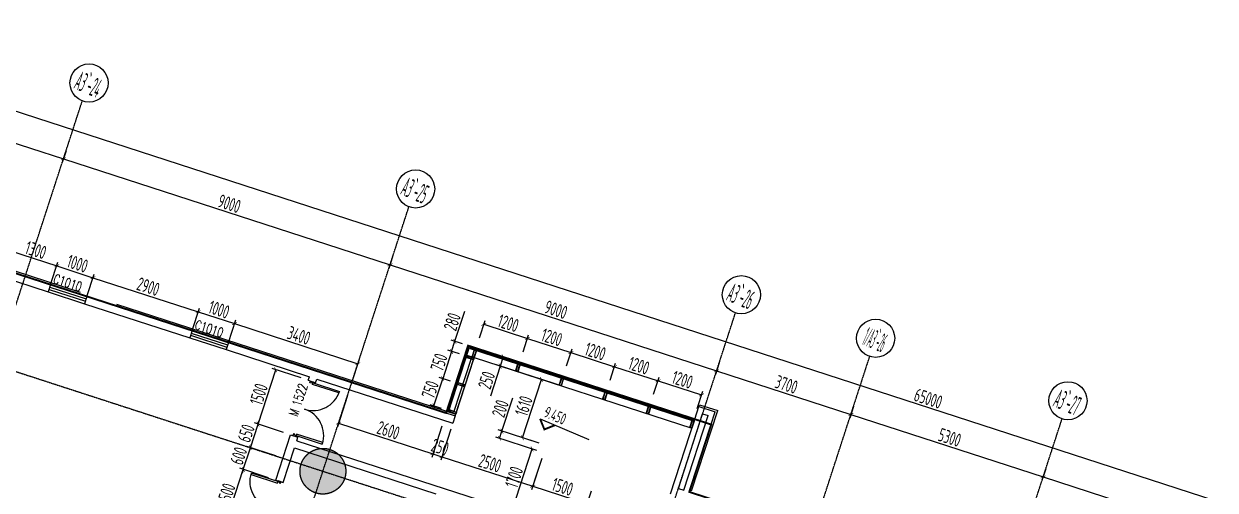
# Model space of a CAD drawing. Extents: x 11778731 to 12007717, y -6694179 to -6363962.
# Drawn here: x 11926542 to 11957767, y -6380752 to -6368517 of the extents above; entities that cross this region are included whole.
import ezdxf
from ezdxf.enums import TextEntityAlignment as Align
from ezdxf.xclip import XClip

# ---------------------------------------------------------------- set-up
doc = ezdxf.new("R2010")
doc.units = 0
doc.header["$LTSCALE"] = 10
doc.header["$MEASUREMENT"] = 0
doc.header["$XCLIPFRAME"] = 0
doc.linetypes.add('A3-RG-axis-100$0$CENTER', pattern=[2, 1.25, -0.25, 0.25, -0.25])
doc.linetypes.add('A3-RI-3F$0$DASH', pattern=[0.35, 0.25, -0.1])
for name, color, linetype in [('A3-RB-3F-100$0$A-DIMS-100', 1, 'Continuous'), ('A3-RG-axis-100$0$A-DIMS-100', 1, 'Continuous'), ('A3-RG-axis-100$0$A-GRID', 1, 'A3-RG-axis-100$0$CENTER'), ('A3-RG-axis-100$0$A-SYMB', 4, 'Continuous'), ('A3-RI-3F$0$A-DETAILS', 11, 'Continuous'), ('A3-RI-3F$0$A-DOOR', 32, 'Continuous'), ('A3-RI-3F$0$A-FLOR', 2, 'Continuous'), ('A3-RI-3F$0$A-GLAZ', 140, 'Continuous'), ('A3-RI-3F$0$A-WALL', 7, 'Continuous'), ('A3-RI-3F$0$A-WALL-FINI', 95, 'Continuous'), ('A3-RS-1F$0$A-HATH-GRAY', 8, 'Continuous'), ('A3-RS-1F$0$A-WALL', 7, 'Continuous'), ('A3-SYMB-3F-100$0$A-SYMB', 4, 'Continuous'), ('A3-SYMB-3F-100$0$A-SYMB-DOOR', 3, 'Continuous'), ('A3-SYMB-3F-100$0$A-SYMB-DOOR1', 3, 'Continuous'), ('A3-SYMB-3F-100$0$A-SYMB-DOOR2', 3, 'Continuous'), ('A3-SYMB-3F-100$0$A-SYMB-DOOR3', 3, 'Continuous')]:
    doc.layers.add(name, color=color, linetype=linetype)
doc.styles.add('A3-RB-3F-100$0$XD2008', font='xd-hzs.shx', dxfattribs={"width": 0.7, "bigfont": 'xd-hztxt.shx'})
doc.styles.add('A3-RG-axis-100$0$ECADI', font='hzs.shx', dxfattribs={"width": 0.7, "bigfont": 'hztxt.shx'})
doc.styles.add('A3-RG-axis-100$0$XD2008', font='xd-hzs.shx', dxfattribs={"width": 0.7, "bigfont": 'xd-hztxt.shx'})
doc.styles.add('A3-SYMB-3F-100$0$ECADI-TXT', font='simplex.shx', dxfattribs={"bigfont": 'hztxt.shx'})
doc.styles.add('A3-SYMB-3F-100$0$XD2008', font='hzs.shx', dxfattribs={"width": 0.7, "bigfont": 'hztxt.shx'})
doc.dimstyles.new('A3-RB-3F-100$0$XD100$0', dxfattribs={"dimscale": 100, "dimtxt": 3.5, "dimasz": 1, "dimexe": 1, "dimexo": 2, "dimgap": 0.5, "dimtad": 1, "dimdec": 0, "dimdsep": 46, "dimtxsty": 'A3-RB-3F-100$0$XD2008', "dimblk1": 'A3-RB-3F-100$0$_ARCHTICK', "dimblk2": 'A3-RB-3F-100$0$_ARCHTICK', "dimsah": 1, "dimcen": 2.5, "dimclrt": 4, "dimaunit": 1, "dimadec": 0, "dimazin": 0, "dimtfac": 1, "dimtdec": 0, "dimtix": 1, "dimtmove": 0, "dimatfit": 3, "dimfxl": 0, "dimtolj": 1, "dimtzin": 0, "dimarcsym": 0})
doc.dimstyles.new('A3-RG-axis-100$0$XD100$0', dxfattribs={"dimscale": 100, "dimtxt": 3.5, "dimasz": 1, "dimexe": 1, "dimexo": 2, "dimgap": 0.5, "dimtad": 1, "dimdec": 0, "dimdsep": 46, "dimtxsty": 'A3-RG-axis-100$0$XD2008', "dimblk1": 'A3-RG-axis-100$0$_ARCHTICK', "dimblk2": 'A3-RG-axis-100$0$_ARCHTICK', "dimsah": 1, "dimcen": 2.5, "dimclrt": 4, "dimaunit": 1, "dimadec": 0, "dimazin": 0, "dimtfac": 1, "dimtdec": 0, "dimtix": 1, "dimtmove": 0, "dimatfit": 3, "dimfxl": 0, "dimtolj": 1, "dimtzin": 0, "dimarcsym": 0})

# ---------------------------------------------------------------- blocks, each defined once
blk = doc.blocks.new('A3-RI-3F$0$J-双扇门-1500')
for points in [[(25, 80), (25, 805), (65, 805), (65, 80)], [(1475, 80), (1475, 805), (1435, 805), (1435, 80)], [(0, 80), (25, 80), (25, 40), (45, 40), (45, 0), (0, 0)], [(1500, 80), (1475, 80), (1475, 40), (1455, 40), (1455, 0), (1500, 0)]]:
    blk.add_lwpolyline(points, close=True)
for centre, start, end in [((25, 80), 0, 90), ((1475, 80), 90, 180)]:
    blk.add_arc(centre, 725, start, end)
blk = doc.blocks.new('A3-RI-3F')
at = {"layer": 'A3-RI-3F$0$A-DETAILS'}
for points in [[(11938137, -6377269), (11938156, -6377212), (11938346, -6377274), (11938328, -6377331)], [(11938150, -6377263), (11938162, -6377225), (11938334, -6377281), (11938321, -6377319)], [(11938351, -6377065), (11938408, -6377084), (11938346, -6377274), (11938289, -6377256)], [(11938357, -6377078), (11938395, -6377090), (11938340, -6377261), (11938302, -6377249)], [(11939492, -6377436), (11939549, -6377455), (11939488, -6377645), (11939430, -6377626)], [(11939499, -6377449), (11939537, -6377461), (11939481, -6377632), (11939443, -6377620)], [(11937906, -6377983), (11937924, -6377926), (11938114, -6377987), (11938096, -6378044)], [(11937918, -6377976), (11937931, -6377938), (11938102, -6377994), (11938090, -6378032)], [(11940634, -6377807), (11940691, -6377826), (11940629, -6378016), (11940572, -6377997)], [(11940640, -6377820), (11940678, -6377832), (11940622, -6378003), (11940584, -6377991)], [(11941775, -6378178), (11941832, -6378196), (11941770, -6378387), (11941713, -6378368)], [(11941781, -6378190), (11941819, -6378203), (11941764, -6378374), (11941726, -6378362)], [(11942916, -6378549), (11942973, -6378567), (11942911, -6378757), (11942854, -6378739)], [(11942922, -6378561), (11942961, -6378574), (11942905, -6378745), (11942867, -6378732)], [(11937674, -6378696), (11937692, -6378639), (11937883, -6378701), (11937864, -6378758)], [(11937687, -6378690), (11937699, -6378651), (11937870, -6378707), (11937858, -6378745)], [(11944057, -6378919), (11944114, -6378938), (11944053, -6379128), (11943996, -6379110)], [(11944064, -6378932), (11944102, -6378944), (11944046, -6379116), (11944008, -6379103)]]:
    blk.add_lwpolyline(points, close=True, dxfattribs=at)
at = {"layer": 'A3-RI-3F$0$A-FLOR', "linetype": 'A3-RI-3F$0$DASH', "const_width": 50}
blk.add_lwpolyline([(11922838, -6425914), (11977075, -6448936), (11985124, -6429973), (11974262, -6425363), (11988322, -6392239), (11978237, -6391711), (11978174, -6391908), (11943983, -6380798), (11944558, -6379029), (11938186, -6376959), (11937611, -6378728), (11907835, -6369053)], dxfattribs=at)
at = {"layer": 'A3-RI-3F$0$A-GLAZ'}
for p, q in [((11927223, -6375426), (11928174, -6375735)), ((11927244, -6375360), (11928195, -6375669)), ((11927183, -6375550), (11928134, -6375859)), ((11927204, -6375483), (11928155, -6375792)), ((11930913, -6376689), (11931864, -6376998)), ((11930932, -6376631), (11931883, -6376941)), ((11930954, -6376565), (11931905, -6376874)), ((11930892, -6376755), (11931843, -6377064)), ((11937820, -6378680), (11938265, -6377311)), ((11937883, -6378701), (11938328, -6377331))]:
    blk.add_line(p, q, dxfattribs=at)
for points in [[(11937650, -6378688), (11938202, -6376991), (11944122, -6378914)], [(11937674, -6378696), (11938218, -6377022), (11944114, -6378938)]]:
    blk.add_lwpolyline(points, dxfattribs=at)
at = {"layer": 'A3-RI-3F$0$A-WALL'}
for p, q in [((11926008, -6374958), (11927244, -6375360)), ((11925946, -6375148), (11927183, -6375550)), ((11927244, -6375360), (11927183, -6375550)), ((11927244, -6375360), (11927183, -6375550)), ((11927244, -6375360), (11927183, -6375550)), ((11928195, -6375669), (11928134, -6375859)), ((11928195, -6375669), (11930954, -6376565)), ((11928134, -6375859), (11930892, -6376755)), ((11930954, -6376565), (11930892, -6376755)), ((11930954, -6376565), (11930892, -6376755)), ((11930954, -6376565), (11930892, -6376755)), ((11930954, -6376565), (11930892, -6376755)), ((11931905, -6376874), (11931843, -6377064)), ((11931905, -6376874), (11937849, -6378805)), ((11931843, -6377064), (11934030, -6377775)), ((11933999, -6377870), (11934030, -6377775)), ((11933999, -6377870), (11934190, -6377932)), ((11934190, -6377932), (11934220, -6377837)), ((11934220, -6377837), (11937787, -6378995)), ((11944130, -6378890), (11944238, -6378558)), ((11944238, -6378558), (11944666, -6378697)), ((11937849, -6378805), (11937787, -6378995)), ((11943698, -6380706), (11944334, -6378747)), ((11943840, -6380752), (11944477, -6378793)), ((11943983, -6380798), (11944666, -6378697)), ((11944334, -6378747), (11944477, -6378793)), ((11943493, -6380850), (11944130, -6378890)), ((11933150, -6380485), (11933536, -6379297)), ((11933536, -6379297), (11933726, -6379358)), ((11933695, -6379453), (11933726, -6379358)), ((11933695, -6379453), (11939639, -6381385)), ((11933340, -6380547), (11933633, -6379644)), ((11933633, -6379644), (11937342, -6380849)), ((11933150, -6380485), (11933340, -6380547)), ((11943698, -6380706), (11943840, -6380752))]:
    blk.add_line(p, q, dxfattribs=at)
at = {"layer": 'A3-RI-3F$0$A-WALL-FINI'}
for p, q in [((11907807, -6368992), (11928021, -6375559)), ((11927244, -6375360), (11927260, -6375312)), ((11928195, -6375669), (11928211, -6375621)), ((11928972, -6375868), (11937864, -6378758)), ((11930954, -6376565), (11930969, -6376517)), ((11931905, -6376874), (11931920, -6376826)), ((11944238, -6378558), (11944253, -6378510)), ((11944253, -6378510), (11944729, -6378665)), ((11944046, -6380766), (11944729, -6378665))]:
    blk.add_line(p, q, dxfattribs=at)
for points in [[(11937626, -6378680), (11938186, -6376959), (11944130, -6378890)], [(11937849, -6378805), (11938346, -6377274), (11944053, -6379128)]]:
    blk.add_lwpolyline(points, dxfattribs=at)
at = {"layer": 'A3-RI-3F$0$A-DOOR', "rotation": 252.0024513660758}
blk.add_blockref('A3-RI-3F$0$J-双扇门-1500', (11934056, -6377889), dxfattribs=at)
at = {"layer": 'A3-RI-3F$0$A-DOOR', "xscale": -1, "rotation": 71.99754863190459}
blk.add_blockref('A3-RI-3F$0$J-双扇门-1500', (11933283, -6380529), dxfattribs=at)
blk = doc.blocks.new('A3-RG-axis-100$0$_ARCHTICK')
at = {"color": 0, "linetype": 'ByBlock', "const_width": 0.15}
blk.add_lwpolyline([(-0.5, -0.5), (0.5, 0.5)], dxfattribs=at)
blk = doc.blocks.new('*D267')
at = {"layer": 'A3-RG-axis-100$0$A-DIMS-100', "color": 0, "lineweight": -2}
for p, q in [((11919090, -6369068), (11918990, -6369373)), ((11919021, -6369278), (11927581, -6372059)), ((11927649, -6371849), (11927550, -6372154))]:
    blk.add_line(p, q, dxfattribs=at)
at = {"layer": 'A3-RG-axis-100$0$A-DIMS-100', "color": 0, "lineweight": -2, "xscale": 100, "yscale": 100, "zscale": 100}
for p, rotation in [((11919021, -6369278), 162.0000000004873), ((11927581, -6372059), 342.0000000004872)]:
    blk.add_blockref('A3-RG-axis-100$0$_ARCHTICK', p, dxfattribs=dict(at, rotation=rotation))
at = {"layer": 'A3-RG-axis-100$0$A-DIMS-100', "color": 4, "insert": (11923371, -6370455), "char_height": 350, "attachment_point": 5, "rotation": 342, "style": 'A3-RG-axis-100$0$XD2008'}
blk.add_mtext('\\A1;9000', dxfattribs=at)
blk = doc.blocks.new('*D268')
at = {"layer": 'A3-RG-axis-100$0$A-DIMS-100', "color": 0, "lineweight": -2}
for p, q in [((11927649, -6371849), (11927550, -6372154)), ((11927581, -6372059), (11936140, -6374840)), ((11936209, -6374630), (11936109, -6374935))]:
    blk.add_line(p, q, dxfattribs=at)
at = {"layer": 'A3-RG-axis-100$0$A-DIMS-100', "color": 0, "lineweight": -2, "xscale": 100, "yscale": 100, "zscale": 100}
for p, rotation in [((11927581, -6372059), 162.0000000004873), ((11936140, -6374840), 342.0000000004872)]:
    blk.add_blockref('A3-RG-axis-100$0$_ARCHTICK', p, dxfattribs=dict(at, rotation=rotation))
at = {"layer": 'A3-RG-axis-100$0$A-DIMS-100', "color": 4, "insert": (11931930, -6373236), "char_height": 350, "attachment_point": 5, "rotation": 342, "style": 'A3-RG-axis-100$0$XD2008'}
blk.add_mtext('\\A1;9000', dxfattribs=at)
blk = doc.blocks.new('*D269')
at = {"layer": 'A3-RG-axis-100$0$A-DIMS-100', "color": 0, "lineweight": -2}
for p, q in [((11936209, -6374630), (11936109, -6374935)), ((11936140, -6374840), (11944700, -6377622)), ((11944768, -6377411), (11944669, -6377717))]:
    blk.add_line(p, q, dxfattribs=at)
at = {"layer": 'A3-RG-axis-100$0$A-DIMS-100', "color": 0, "lineweight": -2, "xscale": 100, "yscale": 100, "zscale": 100}
for p, rotation in [((11936140, -6374840), 162.0000000004873), ((11944700, -6377622), 342.0000000004872)]:
    blk.add_blockref('A3-RG-axis-100$0$_ARCHTICK', p, dxfattribs=dict(at, rotation=rotation))
at = {"layer": 'A3-RG-axis-100$0$A-DIMS-100', "color": 4, "insert": (11940490, -6376017), "char_height": 350, "attachment_point": 5, "rotation": 342, "style": 'A3-RG-axis-100$0$XD2008'}
blk.add_mtext('\\A1;9000', dxfattribs=at)
blk = doc.blocks.new('*D270')
at = {"layer": 'A3-RG-axis-100$0$A-DIMS-100', "color": 0, "lineweight": -2}
for p, q in [((11953328, -6380193), (11953228, -6380498)), ((11953259, -6380403), (11961819, -6383184)), ((11961887, -6382974), (11961788, -6383279))]:
    blk.add_line(p, q, dxfattribs=at)
at = {"layer": 'A3-RG-axis-100$0$A-DIMS-100', "color": 0, "lineweight": -2, "xscale": 100, "yscale": 100, "zscale": 100}
for p, rotation in [((11953259, -6380403), 162.0000000004873), ((11961819, -6383184), 342.0000000004872)]:
    blk.add_blockref('A3-RG-axis-100$0$_ARCHTICK', p, dxfattribs=dict(at, rotation=rotation))
at = {"layer": 'A3-RG-axis-100$0$A-DIMS-100', "color": 4, "insert": (11957609, -6381579), "char_height": 350, "attachment_point": 5, "rotation": 342, "style": 'A3-RG-axis-100$0$XD2008'}
blk.add_mtext('\\A1;9000', dxfattribs=at)
blk = doc.blocks.new('*D276')
at = {"layer": 'A3-RG-axis-100$0$A-DIMS-100', "color": 0, "lineweight": -2}
for p, q in [((11918409, -6371163), (11919299, -6368422)), ((11919269, -6368517), (11981087, -6388603)), ((11981403, -6387632), (11981056, -6388698))]:
    blk.add_line(p, q, dxfattribs=at)
at = {"layer": 'A3-RG-axis-100$0$A-DIMS-100', "color": 0, "lineweight": -2, "xscale": 100, "yscale": 100, "zscale": 100}
for p, rotation in [((11919269, -6368517), 162.0000000004873), ((11981087, -6388603), 342.0000000004872)]:
    blk.add_blockref('A3-RG-axis-100$0$_ARCHTICK', p, dxfattribs=dict(at, rotation=rotation))
at = {"layer": 'A3-RG-axis-100$0$A-DIMS-100', "color": 4, "insert": (11950247, -6378346), "char_height": 350, "attachment_point": 5, "rotation": 342, "style": 'A3-RG-axis-100$0$XD2008'}
blk.add_mtext('\\A1;65000', dxfattribs=at)
blk = doc.blocks.new('*D248')
at = {"layer": 'A3-RG-axis-100$0$A-DIMS-100', "color": 0, "lineweight": -2}
for p, q in [((11944768, -6377411), (11944669, -6377717)), ((11944700, -6377622), (11948219, -6378765)), ((11948287, -6378555), (11948188, -6378860))]:
    blk.add_line(p, q, dxfattribs=at)
at = {"layer": 'A3-RG-axis-100$0$A-DIMS-100', "color": 0, "lineweight": -2, "xscale": 100, "yscale": 100, "zscale": 100}
for p, rotation in [((11944700, -6377622), 161.9999999999067), ((11948219, -6378765), 341.9999999999067)]:
    blk.add_blockref('A3-RG-axis-100$0$_ARCHTICK', p, dxfattribs=dict(at, rotation=rotation))
at = {"layer": 'A3-RG-axis-100$0$A-DIMS-100', "color": 4, "insert": (11946529, -6377979), "char_height": 350, "attachment_point": 5, "rotation": 342, "style": 'A3-RG-axis-100$0$XD2008'}
blk.add_mtext('\\A1;3700', dxfattribs=at)
blk = doc.blocks.new('*D249')
at = {"layer": 'A3-RG-axis-100$0$A-DIMS-100', "color": 0, "lineweight": -2}
for p, q in [((11948287, -6378555), (11948188, -6378860)), ((11948219, -6378765), (11953259, -6380403)), ((11953328, -6380193), (11953228, -6380498))]:
    blk.add_line(p, q, dxfattribs=at)
at = {"layer": 'A3-RG-axis-100$0$A-DIMS-100', "color": 0, "lineweight": -2, "xscale": 100, "yscale": 100, "zscale": 100}
for p, rotation in [((11948219, -6378765), 161.9999999998951), ((11953259, -6380403), 341.9999999998951)]:
    blk.add_blockref('A3-RG-axis-100$0$_ARCHTICK', p, dxfattribs=dict(at, rotation=rotation))
at = {"layer": 'A3-RG-axis-100$0$A-DIMS-100', "color": 4, "insert": (11950809, -6379370), "char_height": 350, "attachment_point": 5, "rotation": 342, "style": 'A3-RG-axis-100$0$XD2008'}
blk.add_mtext('\\A1;5300', dxfattribs=at)
blk = doc.blocks.new('A3-RG-axis-100$0$ECADI-TAG-GRID')
at = {"color": 13}
blk.add_circle((0, 0), 5, dxfattribs=at)
at = {"style": 'A3-RG-axis-100$0$XD2008', "width": 0.7}
blk.add_attdef('GRID', text='', height=5, dxfattribs=at).set_placement((0, 0), align=Align.MIDDLE)
blk = doc.blocks.new('A3-SYMB-3F-100$0$ECADI-TAG-HGHT（国标）')
at = {"color": 1}
blk.add_line((-2.12, 2.12), (11.77, 2.12), dxfattribs=at)
at = {"color": 1, "const_width": 0.5}
blk.add_lwpolyline([(-2.12, 2.12), (0, 0), (2.12, 2.12)], dxfattribs=at)
at = {"color": 1}
blk.add_point((-1.48, 4.6), dxfattribs=at)
at = {"style": 'A3-SYMB-3F-100$0$XD2008', "width": 0.7}
blk.add_attdef('FL', text='', height=3, dxfattribs=at).set_placement((-2.69, 2.97), align=Align.RIGHT)
for tag, p in [('F.F.L.', (2.28, 2.97)), ('T.O.S.', (2.28, -1.1))]:
    blk.add_attdef(tag, p, '', height=3, dxfattribs=at)
blk = doc.blocks.new('A3-SYMB-3F-100$0$ECADI-TAG-DOOR')
at = {"layer": 'A3-SYMB-3F-100$0$A-SYMB-DOOR', "style": 'A3-SYMB-3F-100$0$ECADI-TXT', "width": 0.7}
for tag, p in [('门窗主编号1', (-6.41, 7.26)), ('门窗主编号2', (2.08, 7.26))]:
    blk.add_attdef(tag, p, '', height=2.5, dxfattribs=at)
at = {"layer": 'A3-SYMB-3F-100$0$A-SYMB-DOOR', "style": 'A3-SYMB-3F-100$0$ECADI-TXT', "width": 0.7, "flags": 1}
for tag, p in [('洞口尺寸(宽X高)', (-6.42, 1.62)), ('备注', (-6.39, -1.21))]:
    blk.add_attdef(tag, p, '', height=2.5, dxfattribs=at)
at = {"layer": 'A3-SYMB-3F-100$0$A-SYMB-DOOR1', "style": 'A3-SYMB-3F-100$0$ECADI-TXT', "width": 0.7}
blk.add_attdef('门窗辅编号1', (-6.41, 4.41), '', height=2.5, dxfattribs=at)
at = {"layer": 'A3-SYMB-3F-100$0$A-SYMB-DOOR2', "style": 'A3-SYMB-3F-100$0$ECADI-TXT', "width": 0.7}
blk.add_attdef('门窗辅编号2', (-2.86, 4.41), '', height=2.5, dxfattribs=at)
at = {"layer": 'A3-SYMB-3F-100$0$A-SYMB-DOOR3', "style": 'A3-SYMB-3F-100$0$ECADI-TXT', "width": 0.7}
blk.add_attdef('门窗辅编号3', (2.32, 4.41), '', height=2.5, dxfattribs=at)
blk = doc.blocks.new('A3-SYMB-3F-100')
at = {"layer": 'A3-SYMB-3F-100$0$A-SYMB'}
ref = blk.add_blockref('A3-SYMB-3F-100$0$ECADI-TAG-HGHT（国标）', (11940186, -6379158), dxfattribs=dict(at, xscale=100, yscale=100.0000000002328, rotation=337))
ref.add_attrib('F.F.L.', '9.450', (11940152, -6378821), dxfattribs={"layer": '0', "height": 300, "rotation": 337, "style": 'A3-SYMB-3F-100$0$XD2008', "width": 0.7})
at = {"layer": 'A3-SYMB-3F-100$0$A-SYMB-DOOR'}
ref = blk.add_blockref('A3-SYMB-3F-100$0$ECADI-TAG-DOOR', (11934532, -6378676), dxfattribs=dict(at, xscale=99.99999999997296, yscale=100, zscale=100, rotation=71.99999999999999))
ref.add_attrib('门窗主编号1', 'M', dxfattribs={"height": 250, "rotation": 72, "style": 'A3-SYMB-3F-100$0$ECADI-TXT', "width": 0.7}).set_placement((11933769, -6378670), align=Align.RIGHT)
ref.add_attrib('门窗主编号2', '1522', (11933803, -6378577, 333), dxfattribs={"height": 250, "rotation": 72, "style": 'A3-SYMB-3F-100$0$ECADI-TXT', "width": 0.7})
at = {"layer": 'A3-SYMB-3F-100$0$A-SYMB-DOOR1'}
ref = blk.add_blockref('A3-SYMB-3F-100$0$ECADI-TAG-DOOR', (11928008, -6376310), dxfattribs=dict(at, xscale=99.99999999997296, yscale=100, zscale=100, rotation=342))
ref.add_attrib('门窗主编号1', 'C1010', dxfattribs={"height": 250, "rotation": 342, "style": 'A3-SYMB-3F-100$0$ECADI-TXT', "width": 0.7}).set_placement((11928014, -6375546), align=Align.RIGHT)
ref = blk.add_blockref('A3-SYMB-3F-100$0$ECADI-TAG-DOOR', (11931717, -6377515), dxfattribs=dict(at, xscale=99.99999999997296, yscale=100, zscale=100, rotation=342))
ref.add_attrib('门窗主编号1', 'C1010', dxfattribs={"height": 250, "rotation": 342, "style": 'A3-SYMB-3F-100$0$ECADI-TXT', "width": 0.7}).set_placement((11931723, -6376751), align=Align.RIGHT)
blk = doc.blocks.new('A3-RB-3F-100$0$_ARCHTICK')
at = {"color": 0, "linetype": 'ByBlock', "const_width": 0.15}
blk.add_lwpolyline([(-0.5, -0.5), (0.5, 0.5)], dxfattribs=at)
blk = doc.blocks.new('*D1274')
at = {"layer": 'A3-RB-3F-100$0$A-DIMS-100', "color": 0, "lineweight": -2}
for p, q in [((11926008, -6374958), (11926199, -6374371)), ((11926168, -6374466), (11927404, -6374868)), ((11927244, -6375360), (11927435, -6374773))]:
    blk.add_line(p, q, dxfattribs=at)
at = {"layer": 'A3-RB-3F-100$0$A-DIMS-100', "color": 0, "lineweight": -2, "xscale": 100, "yscale": 100, "zscale": 100}
for p, rotation in [((11926168, -6374466), 161.9999999999864), ((11927404, -6374868), 341.9999999999864)]:
    blk.add_blockref('A3-RB-3F-100$0$_ARCHTICK', p, dxfattribs=dict(at, rotation=rotation))
at = {"layer": 'A3-RB-3F-100$0$A-DIMS-100', "color": 4, "insert": (11926856, -6374453), "char_height": 350, "attachment_point": 5, "rotation": 342, "style": 'A3-RB-3F-100$0$XD2008'}
blk.add_mtext('\\A1;1300', dxfattribs=at)
blk = doc.blocks.new('*D1275')
at = {"layer": 'A3-RB-3F-100$0$A-DIMS-100', "color": 0, "lineweight": -2}
for p, q in [((11927244, -6375360), (11927435, -6374773)), ((11927404, -6374868), (11928355, -6375177)), ((11928195, -6375669), (11928386, -6375082))]:
    blk.add_line(p, q, dxfattribs=at)
at = {"layer": 'A3-RB-3F-100$0$A-DIMS-100', "color": 0, "lineweight": -2, "xscale": 100, "yscale": 100, "zscale": 100}
for p, rotation in [((11927404, -6374868), 161.9999999999596), ((11928355, -6375177), 341.9999999999596)]:
    blk.add_blockref('A3-RB-3F-100$0$_ARCHTICK', p, dxfattribs=dict(at, rotation=rotation))
at = {"layer": 'A3-RB-3F-100$0$A-DIMS-100', "color": 4, "insert": (11927949, -6374808), "char_height": 350, "attachment_point": 5, "rotation": 342, "style": 'A3-RB-3F-100$0$XD2008'}
blk.add_mtext('\\A1;1000', dxfattribs=at)
blk = doc.blocks.new('*D1276')
at = {"layer": 'A3-RB-3F-100$0$A-DIMS-100', "color": 0, "lineweight": -2}
for p, q in [((11928195, -6375669), (11928386, -6375082)), ((11928355, -6375177), (11931113, -6376073)), ((11930954, -6376565), (11931144, -6375978))]:
    blk.add_line(p, q, dxfattribs=at)
at = {"layer": 'A3-RB-3F-100$0$A-DIMS-100', "color": 0, "lineweight": -2, "xscale": 100, "yscale": 100, "zscale": 100}
for p, rotation in [((11928355, -6375177), 161.9999999999544), ((11931113, -6376073), 341.9999999999545)]:
    blk.add_blockref('A3-RB-3F-100$0$_ARCHTICK', p, dxfattribs=dict(at, rotation=rotation))
at = {"layer": 'A3-RB-3F-100$0$A-DIMS-100', "color": 4, "insert": (11929804, -6375411), "char_height": 350, "attachment_point": 5, "rotation": 342, "style": 'A3-RB-3F-100$0$XD2008'}
blk.add_mtext('\\A1;2900', dxfattribs=at)
blk = doc.blocks.new('*D1277')
at = {"layer": 'A3-RB-3F-100$0$A-DIMS-100', "color": 0, "lineweight": -2}
for p, q in [((11930954, -6376565), (11931144, -6375978)), ((11931113, -6376073), (11932064, -6376382)), ((11931905, -6376874), (11932095, -6376287))]:
    blk.add_line(p, q, dxfattribs=at)
at = {"layer": 'A3-RB-3F-100$0$A-DIMS-100', "color": 0, "lineweight": -2, "xscale": 100, "yscale": 100, "zscale": 100}
for p, rotation in [((11931113, -6376073), 161.9999999999748), ((11932064, -6376382), 341.9999999999749)]:
    blk.add_blockref('A3-RB-3F-100$0$_ARCHTICK', p, dxfattribs=dict(at, rotation=rotation))
at = {"layer": 'A3-RB-3F-100$0$A-DIMS-100', "color": 4, "insert": (11931658, -6376013), "char_height": 350, "attachment_point": 5, "rotation": 342, "style": 'A3-RB-3F-100$0$XD2008'}
blk.add_mtext('\\A1;1000', dxfattribs=at)
blk = doc.blocks.new('*D1278')
at = {"layer": 'A3-RB-3F-100$0$A-DIMS-100', "color": 0, "lineweight": -2}
for p, q in [((11931905, -6376874), (11932095, -6376287)), ((11932064, -6376382), (11935298, -6377433)), ((11935138, -6377925), (11935329, -6377337))]:
    blk.add_line(p, q, dxfattribs=at)
at = {"layer": 'A3-RB-3F-100$0$A-DIMS-100', "color": 0, "lineweight": -2, "xscale": 100, "yscale": 100, "zscale": 100}
for p, rotation in [((11932064, -6376382), 161.9999999999511), ((11935298, -6377433), 341.9999999999512)]:
    blk.add_blockref('A3-RB-3F-100$0$_ARCHTICK', p, dxfattribs=dict(at, rotation=rotation))
at = {"layer": 'A3-RB-3F-100$0$A-DIMS-100', "color": 4, "insert": (11933751, -6376693), "char_height": 350, "attachment_point": 5, "rotation": 342, "style": 'A3-RB-3F-100$0$XD2008'}
blk.add_mtext('\\A1;3400', dxfattribs=at)
blk = doc.blocks.new('*D1295')
at = {"layer": 'A3-RB-3F-100$0$A-DIMS-100', "color": 0, "lineweight": -2}
for p, q in [((11938485, -6376751), (11938630, -6376304)), ((11938599, -6376399), (11939740, -6376770)), ((11939626, -6377122), (11939771, -6376675))]:
    blk.add_line(p, q, dxfattribs=at)
at = {"layer": 'A3-RB-3F-100$0$A-DIMS-100', "color": 0, "lineweight": -2, "xscale": 100, "yscale": 100, "zscale": 100}
for p, rotation in [((11938599, -6376399), 161.9999999998746), ((11939740, -6376770), 341.9999999998747)]:
    blk.add_blockref('A3-RB-3F-100$0$_ARCHTICK', p, dxfattribs=dict(at, rotation=rotation))
at = {"layer": 'A3-RB-3F-100$0$A-DIMS-100', "color": 4, "insert": (11939239, -6376371), "char_height": 350, "attachment_point": 5, "rotation": 342, "style": 'A3-RB-3F-100$0$XD2008'}
blk.add_mtext('\\A1;1200', dxfattribs=at)
blk = doc.blocks.new('*D1296')
at = {"layer": 'A3-RB-3F-100$0$A-DIMS-100', "color": 0, "lineweight": -2}
for p, q in [((11939626, -6377122), (11939771, -6376675)), ((11939740, -6376770), (11940882, -6377141)), ((11940767, -6377493), (11940912, -6377046))]:
    blk.add_line(p, q, dxfattribs=at)
at = {"layer": 'A3-RB-3F-100$0$A-DIMS-100', "color": 0, "lineweight": -2, "xscale": 100, "yscale": 100, "zscale": 100}
for p, rotation in [((11939740, -6376770), 161.9999999999042), ((11940882, -6377141), 341.9999999999042)]:
    blk.add_blockref('A3-RB-3F-100$0$_ARCHTICK', p, dxfattribs=dict(at, rotation=rotation))
at = {"layer": 'A3-RB-3F-100$0$A-DIMS-100', "color": 4, "insert": (11940380, -6376741), "char_height": 350, "attachment_point": 5, "rotation": 342, "style": 'A3-RB-3F-100$0$XD2008'}
blk.add_mtext('\\A1;1200', dxfattribs=at)
blk = doc.blocks.new('*D1297')
at = {"layer": 'A3-RB-3F-100$0$A-DIMS-100', "color": 0, "lineweight": -2}
for p, q in [((11940767, -6377493), (11940912, -6377046)), ((11940882, -6377141), (11942023, -6377512)), ((11941908, -6377864), (11942054, -6377417))]:
    blk.add_line(p, q, dxfattribs=at)
at = {"layer": 'A3-RB-3F-100$0$A-DIMS-100', "color": 0, "lineweight": -2, "xscale": 100, "yscale": 100, "zscale": 100}
for p, rotation in [((11940882, -6377141), 161.9999999998619), ((11942023, -6377512), 341.9999999998619)]:
    blk.add_blockref('A3-RB-3F-100$0$_ARCHTICK', p, dxfattribs=dict(at, rotation=rotation))
at = {"layer": 'A3-RB-3F-100$0$A-DIMS-100', "color": 4, "insert": (11941522, -6377112), "char_height": 350, "attachment_point": 5, "rotation": 342, "style": 'A3-RB-3F-100$0$XD2008'}
blk.add_mtext('\\A1;1200', dxfattribs=at)
blk = doc.blocks.new('*D1298')
at = {"layer": 'A3-RB-3F-100$0$A-DIMS-100', "color": 0, "lineweight": -2}
for p, q in [((11941908, -6377864), (11942054, -6377417)), ((11942023, -6377512), (11943164, -6377882)), ((11943050, -6378235), (11943195, -6377787))]:
    blk.add_line(p, q, dxfattribs=at)
at = {"layer": 'A3-RB-3F-100$0$A-DIMS-100', "color": 0, "lineweight": -2, "xscale": 100, "yscale": 100, "zscale": 100}
for p, rotation in [((11942023, -6377512), 161.9999999998598), ((11943164, -6377882), 341.9999999998598)]:
    blk.add_blockref('A3-RB-3F-100$0$_ARCHTICK', p, dxfattribs=dict(at, rotation=rotation))
at = {"layer": 'A3-RB-3F-100$0$A-DIMS-100', "color": 4, "insert": (11942663, -6377483), "char_height": 350, "attachment_point": 5, "rotation": 342, "style": 'A3-RB-3F-100$0$XD2008'}
blk.add_mtext('\\A1;1200', dxfattribs=at)
blk = doc.blocks.new('*D1299')
at = {"layer": 'A3-RB-3F-100$0$A-DIMS-100', "color": 0, "lineweight": -2}
for p, q in [((11943050, -6378235), (11943195, -6377787)), ((11943164, -6377882), (11944305, -6378253)), ((11944191, -6378605), (11944336, -6378158))]:
    blk.add_line(p, q, dxfattribs=at)
at = {"layer": 'A3-RB-3F-100$0$A-DIMS-100', "color": 0, "lineweight": -2, "xscale": 100, "yscale": 100, "zscale": 100}
for p, rotation in [((11943164, -6377882), 161.9999999999042), ((11944305, -6378253), 341.9999999999042)]:
    blk.add_blockref('A3-RB-3F-100$0$_ARCHTICK', p, dxfattribs=dict(at, rotation=rotation))
at = {"layer": 'A3-RB-3F-100$0$A-DIMS-100', "color": 4, "insert": (11943804, -6377854), "char_height": 350, "attachment_point": 5, "rotation": 342, "style": 'A3-RB-3F-100$0$XD2008'}
blk.add_mtext('\\A1;1200', dxfattribs=at)
blk = doc.blocks.new('*D1300')
at = {"layer": 'A3-RB-3F-100$0$A-DIMS-100', "color": 0, "lineweight": -2}
for p, q in [((11937291, -6378540), (11937522, -6377827)), ((11937725, -6377892), (11937427, -6377796)), ((11937493, -6378606), (11937196, -6378509))]:
    blk.add_line(p, q, dxfattribs=at)
at = {"layer": 'A3-RB-3F-100$0$A-DIMS-100', "color": 0, "lineweight": -2, "xscale": 100, "yscale": 100, "zscale": 100}
for p, rotation in [((11937522, -6377827), 72.00000000002314), ((11937291, -6378540), 252.0000000000231)]:
    blk.add_blockref('A3-RB-3F-100$0$_ARCHTICK', p, dxfattribs=dict(at, rotation=rotation))
at = {"layer": 'A3-RB-3F-100$0$A-DIMS-100', "color": 4, "insert": (11937193, -6378114), "char_height": 350, "attachment_point": 5, "rotation": 72, "style": 'A3-RB-3F-100$0$XD2008'}
blk.add_mtext('\\A1;750', dxfattribs=at)
blk = doc.blocks.new('*D1301')
at = {"layer": 'A3-RB-3F-100$0$A-DIMS-100', "color": 0, "lineweight": -2}
for p, q in [((11937841, -6376847), (11938097, -6376058)), ((11938043, -6376913), (11937746, -6376816)), ((11937754, -6377113), (11937841, -6376847)), ((11937957, -6377179), (11937659, -6377082))]:
    blk.add_line(p, q, dxfattribs=at)
at = {"layer": 'A3-RB-3F-100$0$A-DIMS-100', "color": 0, "lineweight": -2, "xscale": 100, "yscale": 100, "zscale": 100}
for p, rotation in [((11937841, -6376847), 71.99999999982374), ((11937754, -6377113), 251.9999999998237)]:
    blk.add_blockref('A3-RB-3F-100$0$_ARCHTICK', p, dxfattribs=dict(at, rotation=rotation))
at = {"layer": 'A3-RB-3F-100$0$A-DIMS-100', "color": 4, "insert": (11937770, -6376335), "char_height": 350, "attachment_point": 5, "rotation": 72, "style": 'A3-RB-3F-100$0$XD2008'}
blk.add_mtext('\\A1;280', dxfattribs=at)
blk = doc.blocks.new('*D1024')
at = {"layer": 'A3-RB-3F-100$0$A-DIMS-100', "color": 0, "lineweight": -2}
for p, q in [((11931832, -6381634), (11932295, -6380208)), ((11932959, -6380424), (11932200, -6380177)), ((11932496, -6381850), (11931737, -6381604))]:
    blk.add_line(p, q, dxfattribs=at)
at = {"layer": 'A3-RB-3F-100$0$A-DIMS-100', "color": 0, "lineweight": -2, "xscale": 100, "yscale": 100, "zscale": 100}
for p, rotation in [((11932295, -6380208), 71.99999999982431), ((11931832, -6381634), 251.9999999998243)]:
    blk.add_blockref('A3-RB-3F-100$0$_ARCHTICK', p, dxfattribs=dict(at, rotation=rotation))
at = {"layer": 'A3-RB-3F-100$0$A-DIMS-100', "color": 4, "insert": (11931850, -6380852), "char_height": 350, "attachment_point": 5, "rotation": 72, "style": 'A3-RB-3F-100$0$XD2008'}
blk.add_mtext('\\A1;1500', dxfattribs=at)
blk = doc.blocks.new('*D1025')
at = {"layer": 'A3-RB-3F-100$0$A-DIMS-100', "color": 0, "lineweight": -2}
for p, q in [((11932295, -6380208), (11932481, -6379637)), ((11933145, -6379853), (11932386, -6379606)), ((11932481, -6379637), (11932512, -6379542)), ((11932959, -6380424), (11932200, -6380177)), ((11932295, -6380208), (11932264, -6380303))]:
    blk.add_line(p, q, dxfattribs=at)
at = {"layer": 'A3-RB-3F-100$0$A-DIMS-100', "color": 0, "lineweight": -2, "xscale": 100, "yscale": 100, "zscale": 100}
for p, rotation in [((11932481, -6379637), 251.9999999997647), ((11932295, -6380208), 71.99999999976465)]:
    blk.add_blockref('A3-RB-3F-100$0$_ARCHTICK', p, dxfattribs=dict(at, rotation=rotation))
at = {"layer": 'A3-RB-3F-100$0$A-DIMS-100', "color": 4, "insert": (11932174, -6379853), "char_height": 350, "attachment_point": 5, "rotation": 72, "style": 'A3-RB-3F-100$0$XD2008'}
blk.add_mtext('\\A1;600', dxfattribs=at)
blk = doc.blocks.new('*D1026')
at = {"layer": 'A3-RB-3F-100$0$A-DIMS-100', "color": 0, "lineweight": -2}
for p, q in [((11932481, -6379637), (11932682, -6379019)), ((11933346, -6379235), (11932586, -6378988)), ((11932682, -6379019), (11932712, -6378924)), ((11933145, -6379853), (11932386, -6379606)), ((11932481, -6379637), (11932450, -6379732))]:
    blk.add_line(p, q, dxfattribs=at)
at = {"layer": 'A3-RB-3F-100$0$A-DIMS-100', "color": 0, "lineweight": -2, "xscale": 100, "yscale": 100, "zscale": 100}
for p, rotation in [((11932682, -6379019), 252.0000000030371), ((11932481, -6379637), 72.00000000303714)]:
    blk.add_blockref('A3-RB-3F-100$0$_ARCHTICK', p, dxfattribs=dict(at, rotation=rotation))
at = {"layer": 'A3-RB-3F-100$0$A-DIMS-100', "color": 4, "insert": (11932367, -6379259), "char_height": 350, "attachment_point": 5, "rotation": 72, "style": 'A3-RB-3F-100$0$XD2008'}
blk.add_mtext('\\A1;650', dxfattribs=at)
blk = doc.blocks.new('*D1027')
at = {"layer": 'A3-RB-3F-100$0$A-DIMS-100', "color": 0, "lineweight": -2}
for p, q in [((11932682, -6379019), (11933145, -6377592)), ((11933809, -6377808), (11933050, -6377562)), ((11933346, -6379235), (11932586, -6378988))]:
    blk.add_line(p, q, dxfattribs=at)
at = {"layer": 'A3-RB-3F-100$0$A-DIMS-100', "color": 0, "lineweight": -2, "xscale": 100, "yscale": 100, "zscale": 100}
for p, rotation in [((11933145, -6377592), 72.00000000120308), ((11932682, -6379019), 252.0000000012031)]:
    blk.add_blockref('A3-RB-3F-100$0$_ARCHTICK', p, dxfattribs=dict(at, rotation=rotation))
at = {"layer": 'A3-RB-3F-100$0$A-DIMS-100', "color": 4, "insert": (11932699, -6378236), "char_height": 350, "attachment_point": 5, "rotation": 72, "style": 'A3-RB-3F-100$0$XD2008'}
blk.add_mtext('\\A1;1500', dxfattribs=at)
blk = doc.blocks.new('*D1032')
at = {"layer": 'A3-RB-3F-100$0$A-DIMS-100', "color": 0, "lineweight": -2}
for p, q in [((11939340, -6381288), (11939865, -6379671)), ((11939987, -6379710), (11939770, -6379640)), ((11939462, -6381327), (11939245, -6381257))]:
    blk.add_line(p, q, dxfattribs=at)
at = {"layer": 'A3-RB-3F-100$0$A-DIMS-100', "color": 0, "lineweight": -2, "xscale": 100, "yscale": 100, "zscale": 100}
for p, rotation in [((11939865, -6379671), 72.00000000014663), ((11939340, -6381288), 252.0000000001467)]:
    blk.add_blockref('A3-RB-3F-100$0$_ARCHTICK', p, dxfattribs=dict(at, rotation=rotation))
at = {"layer": 'A3-RB-3F-100$0$A-DIMS-100', "color": 4, "insert": (11939389, -6380410), "char_height": 350, "attachment_point": 5, "rotation": 72, "style": 'A3-RB-3F-100$0$XD2008'}
blk.add_mtext('\\A1;1700', dxfattribs=at)
blk = doc.blocks.new('*D1033')
at = {"layer": 'A3-RB-3F-100$0$A-DIMS-100', "color": 0, "lineweight": -2}
for p, q in [((11939074, -6379203), (11939356, -6378333)), ((11940049, -6379520), (11938979, -6379172)), ((11939987, -6379710), (11938917, -6379363)), ((11939012, -6379393), (11939074, -6379203))]:
    blk.add_line(p, q, dxfattribs=at)
at = {"layer": 'A3-RB-3F-100$0$A-DIMS-100', "color": 0, "lineweight": -2, "xscale": 100, "yscale": 100, "zscale": 100}
for p, rotation in [((11939074, -6379203), 72.00000000013478), ((11939012, -6379393), 252.0000000001347)]:
    blk.add_blockref('A3-RB-3F-100$0$_ARCHTICK', p, dxfattribs=dict(at, rotation=rotation))
at = {"layer": 'A3-RB-3F-100$0$A-DIMS-100', "color": 4, "insert": (11939030, -6378611), "char_height": 350, "attachment_point": 5, "rotation": 72, "style": 'A3-RB-3F-100$0$XD2008'}
blk.add_mtext('\\A1;200', dxfattribs=at)
blk = doc.blocks.new('*D1038')
at = {"layer": 'A3-RB-3F-100$0$A-DIMS-100', "color": 0, "lineweight": -2}
for p, q in [((11939609, -6379377), (11940107, -6377846)), ((11940547, -6377989), (11940012, -6377815)), ((11940049, -6379520), (11939514, -6379346))]:
    blk.add_line(p, q, dxfattribs=at)
at = {"layer": 'A3-RB-3F-100$0$A-DIMS-100', "color": 0, "lineweight": -2, "xscale": 100, "yscale": 100, "zscale": 100}
for p, rotation in [((11940107, -6377846), 72.00000000112098), ((11939609, -6379377), 252.000000001121)]:
    blk.add_blockref('A3-RB-3F-100$0$_ARCHTICK', p, dxfattribs=dict(at, rotation=rotation))
at = {"layer": 'A3-RB-3F-100$0$A-DIMS-100', "color": 4, "insert": (11939644, -6378542), "char_height": 350, "attachment_point": 5, "rotation": 72, "style": 'A3-RB-3F-100$0$XD2008'}
blk.add_mtext('\\A1;1610', dxfattribs=at)
blk = doc.blocks.new('*D1039')
at = {"layer": 'A3-RB-3F-100$0$A-DIMS-100', "color": 0, "lineweight": -2}
for p, q in [((11940624, -6377751), (11939010, -6377227)), ((11939105, -6377258), (11939027, -6377495)), ((11939027, -6377495), (11938771, -6378285)), ((11940547, -6377989), (11938932, -6377464))]:
    blk.add_line(p, q, dxfattribs=at)
at = {"layer": 'A3-RB-3F-100$0$A-DIMS-100', "color": 0, "lineweight": -2, "xscale": 100, "yscale": 100, "zscale": 100}
for p, rotation in [((11939105, -6377258), 72.00000000126117), ((11939027, -6377495), 252.0000000012612)]:
    blk.add_blockref('A3-RB-3F-100$0$_ARCHTICK', p, dxfattribs=dict(at, rotation=rotation))
at = {"layer": 'A3-RB-3F-100$0$A-DIMS-100', "color": 4, "insert": (11938670, -6377868), "char_height": 350, "attachment_point": 5, "rotation": 72, "style": 'A3-RB-3F-100$0$XD2008'}
blk.add_mtext('\\A1;250', dxfattribs=at)
blk = doc.blocks.new('*D1040')
at = {"layer": 'A3-RB-3F-100$0$A-DIMS-100', "color": 0, "lineweight": -2}
for p, q in [((11935027, -6378268), (11934760, -6379087)), ((11934791, -6378992), (11937264, -6379796)), ((11937499, -6379072), (11937233, -6379891))]:
    blk.add_line(p, q, dxfattribs=at)
at = {"layer": 'A3-RB-3F-100$0$A-DIMS-100', "color": 0, "lineweight": -2, "xscale": 100, "yscale": 100, "zscale": 100}
for p, rotation in [((11934791, -6378992), 162.000000000044), ((11937264, -6379796), 342.000000000044)]:
    blk.add_blockref('A3-RB-3F-100$0$_ARCHTICK', p, dxfattribs=dict(at, rotation=rotation))
at = {"layer": 'A3-RB-3F-100$0$A-DIMS-100', "color": 4, "insert": (11936097, -6379180), "char_height": 350, "attachment_point": 5, "rotation": 342, "style": 'A3-RB-3F-100$0$XD2008'}
blk.add_mtext('\\A1;2600', dxfattribs=at)
blk = doc.blocks.new('*D1006')
at = {"layer": 'A3-RB-3F-100$0$A-DIMS-100', "color": 0, "lineweight": -2}
for p, q in [((11937499, -6379072), (11937233, -6379891)), ((11937737, -6379149), (11937471, -6379968)), ((11937264, -6379796), (11937502, -6379873))]:
    blk.add_line(p, q, dxfattribs=at)
at = {"layer": 'A3-RB-3F-100$0$A-DIMS-100', "color": 0, "lineweight": -2, "xscale": 100, "yscale": 100, "zscale": 100}
for p, rotation in [((11937264, -6379796), 162.0000000000432), ((11937502, -6379873), 342.0000000000432)]:
    blk.add_blockref('A3-RB-3F-100$0$_ARCHTICK', p, dxfattribs=dict(at, rotation=rotation))
at = {"layer": 'A3-RB-3F-100$0$A-DIMS-100', "color": 4, "insert": (11937452, -6379620), "char_height": 350, "attachment_point": 5, "rotation": 342, "style": 'A3-RB-3F-100$0$XD2008'}
blk.add_mtext('\\A1;250', dxfattribs=at)
blk = doc.blocks.new('*D1007')
at = {"layer": 'A3-RB-3F-100$0$A-DIMS-100', "color": 0, "lineweight": -2}
for p, q in [((11937737, -6379149), (11937471, -6379968)), ((11937502, -6379873), (11939879, -6380646)), ((11940115, -6379921), (11939849, -6380741))]:
    blk.add_line(p, q, dxfattribs=at)
at = {"layer": 'A3-RB-3F-100$0$A-DIMS-100', "color": 0, "lineweight": -2, "xscale": 100, "yscale": 100, "zscale": 100}
for p, rotation in [((11937502, -6379873), 162.0000000000425), ((11939879, -6380646), 342.0000000000425)]:
    blk.add_blockref('A3-RB-3F-100$0$_ARCHTICK', p, dxfattribs=dict(at, rotation=rotation))
at = {"layer": 'A3-RB-3F-100$0$A-DIMS-100', "color": 4, "insert": (11938760, -6380045), "char_height": 350, "attachment_point": 5, "rotation": 342, "style": 'A3-RB-3F-100$0$XD2008'}
blk.add_mtext('\\A1;2500', dxfattribs=at)
blk = doc.blocks.new('*D1010')
at = {"layer": 'A3-RB-3F-100$0$A-DIMS-100', "color": 0, "lineweight": -2}
for p, q in [((11939988, -6380310), (11939849, -6380741)), ((11939879, -6380646), (11941306, -6381109)), ((11941415, -6380774), (11941275, -6381204))]:
    blk.add_line(p, q, dxfattribs=at)
at = {"layer": 'A3-RB-3F-100$0$A-DIMS-100', "color": 0, "lineweight": -2, "xscale": 100, "yscale": 100, "zscale": 100}
for p, rotation in [((11939879, -6380646), 162.0000000001685), ((11941306, -6381109), 342.0000000001685)]:
    blk.add_blockref('A3-RB-3F-100$0$_ARCHTICK', p, dxfattribs=dict(at, rotation=rotation))
at = {"layer": 'A3-RB-3F-100$0$A-DIMS-100', "color": 4, "insert": (11940662, -6380663), "char_height": 350, "attachment_point": 5, "rotation": 342, "style": 'A3-RB-3F-100$0$XD2008'}
blk.add_mtext('\\A1;1500', dxfattribs=at)
blk = doc.blocks.new('*D604')
at = {"layer": 'A3-RB-3F-100$0$A-DIMS-100', "color": 0, "lineweight": -2}
for p, q in [((11937754, -6377113), (11937522, -6377827)), ((11937957, -6377179), (11937659, -6377082)), ((11937725, -6377892), (11937427, -6377796))]:
    blk.add_line(p, q, dxfattribs=at)
at = {"layer": 'A3-RB-3F-100$0$A-DIMS-100', "color": 0, "lineweight": -2, "xscale": 100, "yscale": 100, "zscale": 100}
for p, rotation in [((11937754, -6377113), 71.99999999795267), ((11937522, -6377827), 251.9999999979526)]:
    blk.add_blockref('A3-RB-3F-100$0$_ARCHTICK', p, dxfattribs=dict(at, rotation=rotation))
at = {"layer": 'A3-RB-3F-100$0$A-DIMS-100', "color": 4, "insert": (11937424, -6377400), "char_height": 350, "attachment_point": 5, "rotation": 72, "style": 'A3-RB-3F-100$0$XD2008'}
blk.add_mtext('\\A1;750', dxfattribs=at)
blk = doc.blocks.new('A3-RS-1F')
at = {"layer": 'A3-RS-1F$0$A-HATH-GRAY'}
h = blk.add_hatch(color=256, dxfattribs=at)
edge = h.paths.add_edge_path()
edge.add_arc((11934381, -6380255), 600, 0, 360)
at = {"layer": 'A3-RS-1F$0$A-WALL'}
blk.add_circle((11934381, -6380255), 600, dxfattribs=at)
blk = doc.blocks.new('A3-RG-axis-100')
at = {"layer": 'A3-RG-axis-100$0$A-GRID'}
for p, q in [((11921340.9, -6391263.8), (11928075.2, -6370537.5)), ((11908702.6, -6371911.2), (12006585.7, -6403715.4)), ((11929900.4, -6394045), (11936634.8, -6373318.7)), ((11938459.9, -6396826.1), (11945194.3, -6376099.8)), ((11941978.8, -6397969.5), (11948713.2, -6377243.2)), ((11947019.4, -6399607.3), (11953753.8, -6378881))]:
    blk.add_line(p, q, dxfattribs=at)
at = {"layer": 'A3-RG-axis-100$0$A-SYMB'}
ref = blk.add_blockref('A3-RG-axis-100$0$ECADI-TAG-GRID', (11928252.5, -6370070), dxfattribs=dict(at, xscale=99.99999999999999, yscale=99.99999999999999, zscale=100, rotation=336.9999999998927))
ref.add_attrib('GRID', 'A3`-24', dxfattribs={"layer": '0', "height": 500, "rotation": 337, "style": 'A3-RG-axis-100$0$ECADI', "width": 0.3}).set_placement((11928252.5, -6370070), align=Align.MIDDLE)
ref = blk.add_blockref('A3-RG-axis-100$0$ECADI-TAG-GRID', (11936810.5, -6372850.6), dxfattribs=dict(at, xscale=99.99999999999999, yscale=99.99999999999999, zscale=100, rotation=336.9999999998927))
ref.add_attrib('GRID', 'A3`-25', dxfattribs={"layer": '0', "height": 500, "rotation": 337, "style": 'A3-RG-axis-100$0$ECADI', "width": 0.3}).set_placement((11936810.5, -6372850.6), align=Align.MIDDLE)
ref = blk.add_blockref('A3-RG-axis-100$0$ECADI-TAG-GRID', (11945348.8, -6375624.3), dxfattribs=dict(at, xscale=99.99999999999999, yscale=99.99999999999999, zscale=100, rotation=336.9999999998927))
ref.add_attrib('GRID', 'A3`-26', dxfattribs={"layer": '0', "height": 500, "rotation": 337, "style": 'A3-RG-axis-100$0$ECADI', "width": 0.3}).set_placement((11945348.8, -6375624.3), align=Align.MIDDLE)
ref = blk.add_blockref('A3-RG-axis-100$0$ECADI-TAG-GRID', (11948867.7, -6376767.7), dxfattribs=dict(at, xscale=99.99999999999999, yscale=99.99999999999999, zscale=100, rotation=336.9999999998927))
ref.add_attrib('GRID', '1/A3`-26', dxfattribs={"layer": '0', "height": 500, "rotation": 337, "style": 'A3-RG-axis-100$0$ECADI', "width": 0.2}).set_placement((11948867.7, -6376767.7), align=Align.MIDDLE)
ref = blk.add_blockref('A3-RG-axis-100$0$ECADI-TAG-GRID', (11953908.3, -6378405.5), dxfattribs=dict(at, xscale=99.99999999999999, yscale=99.99999999999999, zscale=100, rotation=336.9999999998927))
ref.add_attrib('GRID', 'A3`-27', dxfattribs={"layer": '0', "height": 500, "rotation": 337, "style": 'A3-RG-axis-100$0$ECADI', "width": 0.3}).set_placement((11953908.3, -6378405.5), align=Align.MIDDLE)
at = {"layer": 'A3-RG-axis-100$0$A-DIMS-100'}
for base, p1, p2, picture, middle in [((11981087.2, -6388603.3), (11918347.2, -6371352.8), (11981464.5, -6387442.1), '*D276', (11950247.4, -6378346.3)), ((11927580.8, -6372059.2), (11919151.4, -6368877.7), (11927710.9, -6371658.9), '*D267', (11923370.6, -6370454.6)), ((11936140.3, -6374840.4), (11927710.9, -6371658.9), (11936270.4, -6374440), '*D268', (11931930.1, -6373235.8)), ((11944699.8, -6377621.5), (11936270.4, -6374440), (11944829.9, -6377221.2), '*D269', (11940489.6, -6376017)), ((11961818.9, -6383183.8), (11953389.4, -6380002.3), (11961948.9, -6382783.5), '*D270', (11957608.6, -6381579.3))]:
    dim = blk.add_linear_dim(base=base, p1=p1, p2=p2, angle=342, dimstyle='A3-RG-axis-100$0$XD100$0', override={"dimasz": 1}, dxfattribs=at)
    dim.commit()
    dim.dimension.update_dxf_attribs({"geometry": picture, "text_midpoint": middle})
for p1, p2, text, picture, middle in [((11944829.9, -6377221.2), (11948348.8, -6378364.5), '3700', '*D248', (11946528.8, -6377979.2)), ((11948348.8, -6378364.5), (11953389.4, -6380002.3), '5300', '*D249', (11950808.6, -6379369.8))]:
    dim = blk.add_aligned_dim(p1=p1, p2=p2, distance=-420.9, text=text, dimstyle='A3-RG-axis-100$0$XD100$0', override={"dimasz": 1}, dxfattribs=at)
    dim.commit()
    dim.dimension.update_dxf_attribs({"geometry": picture, "text_midpoint": middle})
blk = doc.blocks.new('A3-RB-3F-100')
at = {"layer": 'A3-RB-3F-100$0$A-DIMS-100'}
for p1, p2, distance, picture, middle in [((11925946.3, -6375148.2), (11927182.6, -6375550), 717.3, '*D1274', (11926855.6, -6374452.9)), ((11927182.6, -6375550), (11928133.7, -6375859), 717.3, '*D1275', (11927949.4, -6374808.3)), ((11928133.7, -6375859), (11930891.8, -6376755.1), 717.3, '*D1276', (11929803.9, -6375410.8)), ((11930891.8, -6376755.1), (11931842.8, -6377064.1), 717.3, '*D1277', (11931658.5, -6376013.4)), ((11938422.8, -6376941.5), (11939564, -6377312.3), 570.2, '*D1295', (11939239.1, -6376370.6)), ((11931842.8, -6377064.1), (11935076.4, -6378114.8), 717.3, '*D1278', (11933750.8, -6376693.3)), ((11939564, -6377312.3), (11940705.3, -6377683.1), 570.2, '*D1296', (11940380.4, -6376741.4)), ((11938146.8, -6377240.8), (11937915, -6377954.1), -412.7, '*D604', (11937424.4, -6377400.4)), ((11940705.3, -6377683.1), (11941846.6, -6378053.9), 570.2, '*D1297', (11941521.7, -6377112.2)), ((11941846.6, -6378053.9), (11942987.8, -6378424.7), 570.2, '*D1298', (11942662.9, -6377483)), ((11933535.8, -6379296.6), (11933999.3, -6377870), 898.2, '*D1027', (11932699.3, -6378236.2)), ((11942987.8, -6378424.7), (11944129.1, -6378795.6), 570.2, '*D1299', (11943804.2, -6377853.9)), ((11937683.2, -6378667.4), (11937915, -6377954.1), 412.7, '*D1300', (11937192.6, -6378113.7)), ((11940239.5, -6379582.1), (11940737, -6378050.9), 662.6, '*D1038', (11939644.1, -6378542.2)), ((11935088.3, -6378078), (11937561.1, -6378881.5), -961.4, '*D1040', (11936097.2, -6379180.1)), ((11933335, -6379914.8), (11933535.8, -6379296.6), 898.2, '*D1026', (11932367.2, -6379258.6)), ((11937798.9, -6378958.7), (11940176.5, -6379731.3), -961.4, '*D1007', (11938760.1, -6380045.3)), ((11933149.5, -6380485.4), (11933335, -6379914.8), 898.2, '*D1025', (11932174, -6379853)), ((11939652.3, -6381389.1), (11940177.7, -6379772.3), 328.5, '*D1032', (11939388.6, -6380409.7)), ((11940050.2, -6380120.1), (11941476.7, -6380583.7), -552.5, '*D1010', (11940662.2, -6380663.4)), ((11932686, -6381912), (11933149.5, -6380485.4), 898.2, '*D1024', (11931849.5, -6380851.6))]:
    dim = blk.add_aligned_dim(p1=p1, p2=p2, distance=distance, dimstyle='A3-RB-3F-100$0$XD100$0', dxfattribs=at)
    dim.commit()
    dim.dimension.update_dxf_attribs({"geometry": picture, "text_midpoint": middle})
for base, p1, p2, angle, picture, middle in [((11937840.8, -6376847), (11938146.8, -6377240.8), (11938233.3, -6376974.5), 72, '*D1301', (11937984.4, -6376404.7)), ((11939104.6, -6377257.6), (11940737, -6378050.9), (11940814.2, -6377813.1), 72, '*D1039', (11938883.7, -6377937.6)), ((11939073.6, -6379203.3), (11940177.7, -6379772.3), (11940239.5, -6379582.1), 72, '*D1033', (11939243.6, -6378680.1)), ((11937501.8, -6379873), (11937561.1, -6378881.5), (11937798.9, -6378958.7), 342, '*D1006', (11937382.9, -6379834.4))]:
    dim = blk.add_linear_dim(base=base, p1=p1, p2=p2, angle=angle, dimstyle='A3-RB-3F-100$0$XD100$0', dxfattribs=at)
    dim.commit()
    dim.dimension.update_dxf_attribs({"geometry": picture, "text_midpoint": middle, "dimtype": 129})

msp = doc.modelspace()

# ---------------------------------------------------------------- block references
for name in ['A3-RG-axis-100', 'A3-RB-3F-100', 'A3-RI-3F', 'A3-RI-3F', 'A3-RI-3F', 'A3-SYMB-3F-100', 'A3-SYMB-3F-100']:
    msp.add_blockref(name, (0, 0))
ref = msp.add_blockref('A3-RS-1F', (0, 0))
XClip(ref).set_block_clipping_path([(11880575.4595815204, -6415096.270357037), (11910249.6177904997, -6426601.7009763205), (11922841.9025027994, -6430599.4828046197), (11977834.5324543808, -6451371.0095163761), (12008409.3102089595, -6381594.5835881606), (11890394.8696729206, -6356927.6296852781), (11884882.5177205391, -6396620.1386088813)])

doc.saveas('drawing.dxf')
